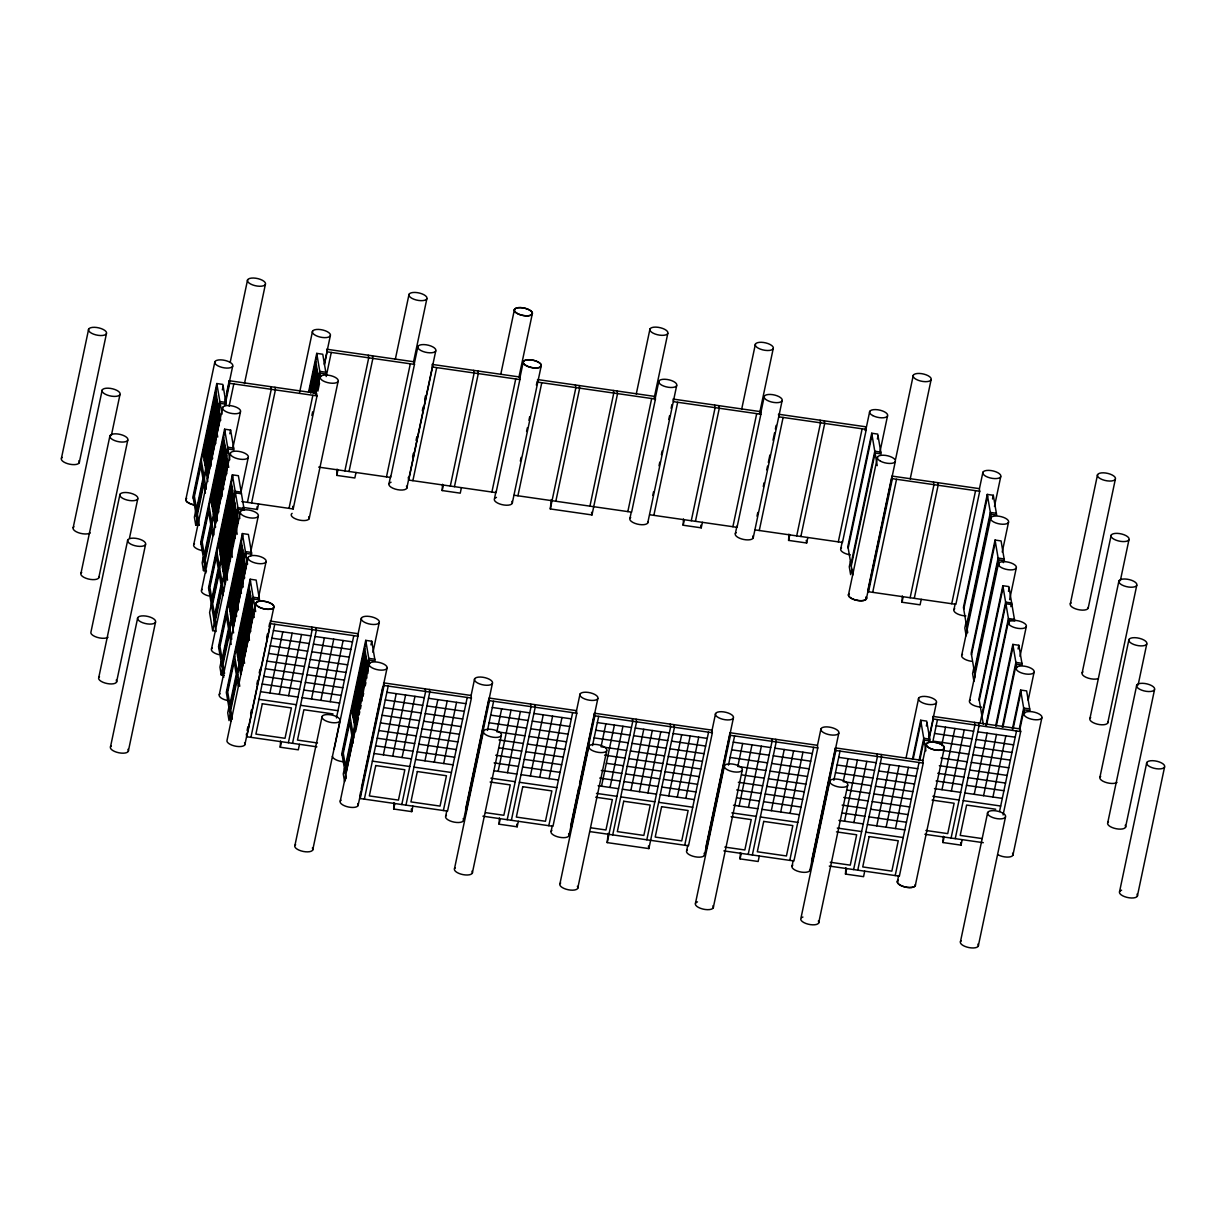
<?xml version="1.0" encoding="UTF-8"?>
<svg xmlns="http://www.w3.org/2000/svg" width="1226" height="1226" viewBox="0 0 1226 1226"><rect width="100%" height="100%" fill="white"/><g stroke="black" fill="none" stroke-linecap="round" stroke-linejoin="round"><path stroke-width="1.5" d="M61.438 458.248L88.64 329.166M79.23 462.784L106.432 333.702A9.226 3.739 11.9 0 0 94.555 327.311A9.226 3.739 11.9 0 0 91.613 333.273A9.226 3.739 11.9 0 0 106.432 333.702M73.192 527.609L102.187 390.037M80.977 573.247L109.957 435.674M111.367 435.46L119.979 394.573A9.226 3.739 11.9 0 0 108.103 388.182A9.226 3.739 11.9 0 0 105.16 394.144A9.226 3.739 11.9 0 0 119.979 394.573M98.77 577.783L127.765 440.211A9.226 3.739 11.9 0 0 115.872 433.835A9.226 3.739 11.9 0 0 112.945 439.797A9.226 3.739 11.9 0 0 127.765 440.211M119.964 494.354L90.969 631.926A9.226 3.739 11.9 0 0 97.023 637.305A9.226 3.739 11.9 0 0 108.026 637.275M98.754 677.564L127.734 539.992M129.527 537.923L137.756 498.89A9.226 3.739 11.9 0 0 125.88 492.5A9.226 3.739 11.9 0 0 122.937 498.461A9.226 3.739 11.9 0 0 137.756 498.89M116.547 682.1L145.542 544.528A9.226 3.739 11.9 0 0 133.649 538.153A9.226 3.739 11.9 0 0 130.722 544.114A9.226 3.739 11.9 0 0 145.542 544.528M110.509 746.803L137.71 617.72M128.301 751.339L155.503 622.256A9.226 3.739 11.9 0 0 143.626 615.866A9.226 3.739 11.9 0 0 140.683 621.827A9.226 3.739 11.9 0 0 155.503 622.256M185.938 499.028L214.887 361.701M196.359 516.422L220.19 403.354L226.212 404.228L222.841 384.412L216.803 383.539L192.988 496.607L197.892 525.433M193.294 498.415L217.109 385.347M203.608 456.808L216.496 395.615M204.298 460.853L217.186 399.676M204.987 464.915L217.876 403.722M195.547 511.61L194.382 517.111L195.716 524.943L198.719 525.372M196.053 514.614L219.883 401.561L225.906 402.419M222.366 389.914L223.147 386.205M195.716 524.943L196.88 519.441M230.227 362.191L247.575 279.88M206.673 474.814L219.561 413.637M207.363 478.876L220.251 417.683M193.739 544.589L222.657 407.369M224.925 401.101L225.707 397.393M226.488 393.684L229.216 380.719L316.569 393.27L317.013 395.891L293.183 508.959L241.813 501.557M225.63 399.661L232.679 366.237A9.226 3.739 11.9 0 0 220.803 359.862A9.226 3.739 11.9 0 0 217.86 365.823A9.226 3.739 11.9 0 0 232.679 366.237M224.971 405.561L229.66 383.324L229.216 380.719M229.124 406.158L233.814 383.922M204.129 562.075L227.959 449.007L233.982 449.881L230.611 430.065L224.588 429.192L200.757 542.26L205.983 572.879M201.064 544.068L224.894 431M211.378 502.461L224.266 441.268M212.067 506.507L224.956 445.329M212.757 510.568L225.645 449.375M203.317 557.263L202.152 562.765L203.485 570.596L206.504 571.025M229.829 433.774L230.611 430.065M203.822 560.282L227.653 447.214L233.676 448.072M203.485 570.596L204.65 565.094M214.443 520.468L227.346 459.29M244.48 383.569L265.383 284.417A9.226 3.739 11.9 0 0 253.491 278.026A9.226 3.739 11.9 0 0 250.564 283.988A9.226 3.739 11.9 0 0 265.383 284.417M215.132 524.529L228.036 463.336M201.524 590.227L230.442 453.007M232.649 448.992L240.465 411.905A9.226 3.739 11.9 0 0 228.572 405.515A9.226 3.739 11.9 0 0 225.645 411.476A9.226 3.739 11.9 0 0 240.465 411.905M215.684 631.053L212.665 630.624L238.227 509.311L244.265 510.169L238.38 475.703L232.358 474.845L208.543 587.913L215.975 631.605M208.818 589.553L232.649 476.485M219.071 547.578L231.959 486.4M219.699 551.271L232.588 490.094M220.328 554.964L233.216 493.787M211.608 605.966L235.438 492.898L241.461 493.756M221.86 563.991L234.764 502.813M222.488 567.684L235.392 506.507M223.117 571.377L236.02 510.2M240.817 492.775L248.234 457.543A9.226 3.739 11.9 0 0 236.357 451.168A9.226 3.739 11.9 0 0 233.415 457.129A9.226 3.739 11.9 0 0 248.234 457.543M214.136 620.739L237.951 507.671L243.974 508.529M224.664 580.404L237.553 519.226M211.516 648.906L240.434 511.686M247.422 502.369L271.252 389.301L270.808 386.696M221.906 666.438L245.736 553.37L251.759 554.244L248.388 534.429L242.365 533.555L218.534 646.623L223.76 677.258M218.841 648.431L242.671 535.364M229.155 606.824L242.043 545.647M251.591 502.966L275.406 389.899L274.961 387.293M229.844 610.87L242.733 549.692M230.534 614.931L243.422 553.754M221.094 661.626L219.929 667.128L221.262 674.959L224.281 675.388M221.599 664.645L245.43 551.577L251.453 552.436L250.671 556.144M221.262 674.959L222.427 669.457M232.22 624.831L245.123 563.654M242.932 507.395L257.383 509.48L258.548 503.978M232.909 628.892L245.813 567.699L244.434 559.608M219.301 694.56L248.219 557.324M250.809 551.455L258.242 516.223A9.226 3.739 11.9 0 0 246.365 509.832A9.226 3.739 11.9 0 0 243.422 515.809A9.226 3.739 11.9 0 0 258.242 516.223M229.691 712.091L253.521 599.039L259.544 599.897L256.157 580.082L250.135 579.224L226.32 692.292L231.224 721.103M226.626 694.085L250.441 581.017M236.94 652.477L249.828 591.3M237.629 656.538L250.518 595.346M238.319 660.584L251.207 599.407M228.864 707.279L227.714 712.781L229.047 720.612L230.197 715.11M229.385 710.298L253.2 597.231L259.238 598.104M240.005 670.499L252.893 609.307M299.604 392.473L312.523 331.219M253.583 613.368L240.694 674.545L239.315 666.438M255.989 602.916L227.055 740.213A9.226 3.739 11.9 0 0 236.649 746.373A9.226 3.739 11.9 0 0 244.541 742.711M258.211 598.947L266.027 561.86A9.226 3.739 11.9 0 0 254.134 555.485A9.226 3.739 11.9 0 0 251.207 561.447A9.226 3.739 11.9 0 0 266.027 561.86M308.523 392.305L316.737 353.379L322.76 354.237L326.131 374.053L320.109 373.179L315.572 394.711M309.274 391.998L317.044 355.172M310.622 392.994L316.415 365.455M317.105 369.501L312.278 392.443L310.898 384.351M289.029 508.361L312.845 395.293M313.611 393.439L317.795 373.562M315.113 393.623L319.802 371.386L325.825 372.26M311.879 415.522L312.661 411.813M247.116 730.42L247.897 726.712M250.625 713.747L251.407 710.038M256.878 684.093L257.659 680.384M259.222 672.967L260.004 669.258M266.64 637.75L267.421 634.041M268.984 626.624L269.766 622.915M324.43 363.632L330.33 335.755A9.226 3.739 11.9 0 0 318.438 329.411A9.226 3.739 11.9 0 0 315.496 335.372A9.226 3.739 11.9 0 0 330.315 335.801M324.384 364.812L327.112 351.831L326.668 349.226L414.02 361.793L414.465 364.398L390.634 477.481L318.683 467.121M244.863 744.749L273.796 607.452A9.226 3.739 11.9 0 0 261.904 601.062A9.226 3.739 11.9 0 0 258.977 607.023A9.226 3.739 11.9 0 0 273.796 607.514A9.226 3.739 11.9 0 0 261.92 601.123A9.226 3.739 11.9 0 0 258.977 607.085A9.226 3.739 11.9 0 0 273.796 607.452M316.86 746.818L246.778 736.734L270.594 623.666L357.946 636.233L334.116 749.301M326.193 376.535L331.281 352.429M250.932 737.332L274.762 624.279M269.919 693.027L282.808 631.834M309.151 518.736L338.1 381.393A9.226 3.739 11.9 0 0 326.223 375.018A9.226 3.739 11.9 0 0 323.281 380.979A9.226 3.739 11.9 0 0 338.1 381.409M279.267 694.376L292.156 633.183M288.631 695.724L301.519 634.532M337.104 469.114L336.767 475.397L354.835 477.987L356 472.485M280.585 740.948L280.248 747.232L298.316 749.822L299.481 744.32M336.767 475.397L337.932 469.895M280.248 747.232L281.413 741.73M344.889 470.891L368.719 357.823L368.26 355.218M288.371 742.726L312.186 629.658L311.741 627.053M349.042 471.489L372.873 358.421L372.428 355.816M292.524 743.324L316.354 630.256L315.91 627.651M311.511 699.004L324.4 637.827M320.86 700.352L333.763 639.175M395.308 359.356L409.04 294.286M294.914 845.48L322.116 716.398M330.223 701.701L343.111 640.524M386.481 476.883L410.312 363.8M336.445 717.93L353.793 635.635M413.514 362.038L426.847 298.822A9.226 3.739 11.9 0 0 414.955 292.432A9.226 3.739 11.9 0 0 412.028 298.393A9.226 3.739 11.9 0 0 426.847 298.822M389.01 483.672L390.573 476.24M414.403 363.126L417.928 346.437M357.9 634.823L361.409 618.073M312.722 850.016L339.924 720.934A9.226 3.739 11.9 0 0 328.032 714.559A9.226 3.739 11.9 0 0 325.105 720.52A9.226 3.739 11.9 0 0 339.924 720.934M345.242 773.238L369.087 660.17L375.11 661.044L371.739 641.229L365.716 640.355L341.87 753.423L346.161 778.633M342.177 755.216L366.022 642.163M352.49 713.609L365.394 652.431M353.18 717.67L366.084 656.492M353.87 721.716L366.773 660.538M344.429 768.426L343.265 773.928L344.598 781.744L345.763 776.242M370.957 644.922L371.739 641.229M344.935 771.43L368.781 658.362L374.804 659.236M346.36 771.215L352.766 740.841L353.149 743.094M412.564 457.083L413.346 453.375M416.074 440.395L416.855 436.686M422.326 410.741L423.108 407.032M424.671 399.615L425.453 395.906M340.261 801.053L369.195 663.756M406.802 488.209L435.736 350.973A9.226 3.739 11.9 0 0 423.859 344.583A9.226 3.739 11.9 0 0 420.916 350.544A9.226 3.739 11.9 0 0 435.736 350.973M358.467 717.869L355.571 731.631L354.881 727.57M359.111 714.804L359.754 711.739M361.042 705.624L360.398 708.689L359.708 704.628M362.988 696.445L363.632 693.395M365.884 682.683L365.241 685.748L364.551 681.687M367.815 673.503L367.769 666.392M408.702 480.071L432.533 367.003L432.088 364.398L519.441 376.964L519.885 379.57L496.055 492.637L408.702 480.071L408.258 477.466M372.965 652.339L379.217 622.609A9.226 3.739 11.9 0 0 367.34 616.264A9.226 3.739 11.9 0 0 364.398 622.226A9.226 3.739 11.9 0 0 379.217 622.655M412.871 480.669L436.701 367.601M360.536 792.226L360.199 798.54L447.551 811.122L471.397 698.054L470.953 695.448L383.6 682.867L384.044 685.472L360.199 798.54M361.318 788.517L382.819 686.575M358.069 805.589L387.002 668.293A9.226 3.739 11.9 0 0 375.11 661.917A9.226 3.739 11.9 0 0 372.183 667.879A9.226 3.739 11.9 0 0 387.002 668.293M364.367 799.137L388.198 686.085M383.355 754.833L396.243 693.655M442.509 484.285L442.188 490.553L460.256 493.159L461.42 487.657M442.188 490.553L443.352 485.052M392.703 756.181L405.607 694.989M450.31 486.063L474.125 372.98L473.68 370.375M454.463 486.661L478.293 373.578L477.849 370.972M402.067 757.53L414.97 696.337M394.006 802.754L393.684 809.022L411.752 811.627L412.917 806.126M393.684 809.022L394.849 803.52M401.791 804.532L425.637 691.464L425.192 688.859M405.959 805.13L429.805 692.062L429.361 689.456M500.729 374.528L514.46 309.458M424.947 760.81L437.851 699.632M434.295 762.158L447.199 700.981M491.902 492.04L515.732 378.972M518.935 377.194L532.268 313.994A9.226 3.739 11.9 0 0 520.376 307.603A9.226 3.739 11.9 0 0 517.433 313.565A9.226 3.739 11.9 0 0 532.253 313.994A9.226 3.739 11.9 0 0 520.36 307.603A9.226 3.739 11.9 0 0 517.449 313.565A9.226 3.739 11.9 0 0 532.268 313.994M495.994 491.411L494.43 498.844A9.226 3.739 11.9 0 0 503.993 505.02A9.226 3.739 11.9 0 0 511.886 501.342M519.824 378.298L523.349 361.609M443.659 763.507L456.562 702.329M443.398 810.524L467.229 697.456M445.697 816.133L446.862 810.57M471.09 695.586L474.6 678.898M520.345 461.114L521.127 457.405M526.598 431.46L527.379 427.751M528.942 420.334L529.724 416.625M536.375 385.117L537.157 381.409M512.223 503.38L541.156 366.145A9.226 3.739 11.9 0 0 529.264 359.754A9.226 3.739 11.9 0 0 526.322 365.716A9.226 3.739 11.9 0 0 541.141 366.145A9.226 3.739 11.9 0 0 529.249 359.754A9.226 3.739 11.9 0 0 526.337 365.716A9.226 3.739 11.9 0 0 541.156 366.145M517.939 495.779L541.769 382.711M465.574 809.252L488.622 699.893M463.489 820.669L492.408 683.434A9.226 3.739 11.9 0 0 480.531 677.043A9.226 3.739 11.9 0 0 477.588 683.005A9.226 3.739 11.9 0 0 492.408 683.434M465.619 813.712L489.465 700.659L489.021 698.038L576.358 710.62L576.802 713.225L552.972 826.293L482.891 816.194M454.509 868.621L483.504 731.048M487.473 730.42L493.618 701.257M501.664 708.827L496.837 731.769L524.912 735.815M472.316 873.157L501.296 735.585A9.226 3.739 11.9 0 0 489.419 729.194A9.226 3.739 11.9 0 0 486.477 735.156A9.226 3.739 11.9 0 0 501.296 735.585M551.256 499.733L550.305 508.943L591.989 514.935L617.552 393.623L617.107 391.002M550.305 508.943L575.883 387.615L575.438 385.01M498.124 771.353L511.027 710.176M555.838 501.235L579.668 388.167L579.224 385.562M507.487 772.702L520.391 711.524M499.426 817.926L499.105 824.209L517.173 826.799L518.337 821.297M499.105 824.209L500.254 818.707M507.212 819.704L531.057 706.636L530.613 704.03M511.38 820.301L535.21 707.233L534.766 704.628M530.368 775.997L543.256 714.804M589.936 506.139L613.766 393.071L613.322 390.466M539.716 777.345L552.62 716.153M549.079 778.679L561.983 717.501M636.263 394.021L649.979 328.951M548.804 825.696L572.649 712.628M551.118 831.289L552.282 825.726M576.113 712.597L580.021 694.054M627.835 511.594L651.665 398.527M654.071 398.557L667.787 333.487A9.226 3.739 11.9 0 0 655.895 327.112A9.226 3.739 11.9 0 0 652.968 333.074A9.226 3.739 11.9 0 0 667.787 333.487M629.949 518.337L631.129 512.774M654.96 399.645L658.868 381.102M655.45 399.063L537.984 382.16L537.54 379.554L655.006 396.458L655.45 399.063L631.62 512.146L514.154 495.243M570.596 826.278L578.81 787.353M579.591 783.644L594.441 713.21L711.908 730.129L712.352 732.734L688.506 845.787L589.982 831.611M568.91 835.825L597.828 698.59A9.226 3.739 11.9 0 0 585.936 692.215A9.226 3.739 11.9 0 0 583.009 698.176A9.226 3.739 11.9 0 0 597.828 698.59M571.04 828.883L594.886 715.815L594.441 713.21M559.93 883.793L588.924 746.205M592.526 745.531L598.671 716.367M652.768 495.457L653.55 491.749M659.021 465.803L659.803 462.095M661.366 454.677L662.147 450.969M668.783 419.461L669.565 415.752M671.128 408.335L671.909 404.626M647.757 522.874L676.675 385.638A9.226 3.739 11.9 0 0 664.798 379.263A9.226 3.739 11.9 0 0 661.856 385.225A9.226 3.739 11.9 0 0 676.675 385.638M605.889 723.815L601.046 746.757L626.624 750.45M653.856 515.349L677.687 402.266M577.737 888.329L606.717 750.741A9.226 3.739 11.9 0 0 594.84 744.366A9.226 3.739 11.9 0 0 591.897 750.327A9.226 3.739 11.9 0 0 606.717 750.741M601.506 786.234L614.41 725.041M610.042 787.46L622.931 726.267M608.142 833.373L607.192 842.599L648.876 848.591L674.453 727.279L674.009 724.673M607.192 842.599L632.769 721.271L632.325 718.666M612.724 834.891L636.57 721.823L636.125 719.218M683.495 518.95L683.173 525.234L701.241 527.839L702.406 522.322M683.173 525.234L684.338 519.732M630.869 790.448L643.773 729.271M691.28 520.728L715.11 407.66L714.666 405.055M695.448 521.326L719.279 408.258L718.834 405.653M639.405 791.674L652.309 730.497M647.926 792.915L660.829 731.723M646.822 839.795L670.668 726.727L670.224 724.122M741.684 409.193L755.4 344.123M668.768 795.904L681.671 734.726M732.887 526.72L756.703 413.637M677.288 797.13L690.192 735.952M759.492 413.729L773.208 348.659A9.226 3.739 11.9 0 0 761.315 342.284A9.226 3.739 11.9 0 0 758.388 348.245A9.226 3.739 11.9 0 0 773.208 348.659M735.37 533.509L736.933 526.092M760.779 412.963L764.288 396.274M760.871 414.235L673.518 401.668L673.074 399.063L760.426 411.63L760.871 414.235L737.041 527.318L649.688 514.751M685.824 798.356L698.713 737.178M684.721 845.25L708.551 732.183M686.637 850.798L687.817 845.22M711.662 732.106L715.57 713.563M757.009 516.177L757.791 512.468M763.262 486.523L764.043 482.814M766.771 469.849L767.553 466.141M768.334 462.432L769.897 455.015M773.024 440.18L774.587 432.763M775.368 429.054L776.15 425.361M753.178 538.045L782.096 400.81A9.226 3.739 11.9 0 0 770.204 394.435A9.226 3.739 11.9 0 0 767.277 400.396A9.226 3.739 11.9 0 0 782.096 400.81M759.277 530.506L783.107 417.438M730.006 732.734L706.161 845.802L706.605 848.407L730.451 735.339L730.006 732.734L817.344 745.301L817.788 747.921L793.942 860.974L723.861 850.89M704.444 855.334L733.363 718.099A9.226 3.739 11.9 0 0 721.486 711.708A9.226 3.739 11.9 0 0 718.543 717.67A9.226 3.739 11.9 0 0 733.363 718.099M695.464 903.286L724.459 765.714M728.459 765.101L734.604 735.937M742.649 743.508L737.807 766.449L765.882 770.495M788.916 534.122L788.594 540.405L806.662 542.995L807.827 537.494M788.594 540.405L789.743 534.904M713.256 907.822L742.251 770.25A9.226 3.739 11.9 0 0 730.374 763.859A9.226 3.739 11.9 0 0 727.432 769.821A9.226 3.739 11.9 0 0 742.251 770.25M739.109 806.034L752.013 744.856M796.701 535.9L820.531 422.832L820.087 420.212M800.869 536.498L824.7 423.43L824.255 420.809M748.473 807.382L761.361 746.205M740.412 852.622L740.075 858.89L758.158 861.495L759.308 855.993M740.075 858.89L741.24 853.388M748.197 854.399L772.043 741.332L771.598 738.726M752.35 854.997L776.196 741.929L775.751 739.324M771.338 810.677L784.242 749.5M780.701 812.026L793.605 750.848M838.308 541.877L862.123 428.809M865.066 430.51L865.847 426.801L778.495 414.235L778.939 416.84L866.292 429.406L842.461 542.474L755.109 529.908M840.791 548.681L842.354 541.264M865.801 429.989L869.724 411.384M790.065 813.374L802.953 752.197M851.258 566.106L875.088 453.038L881.111 453.896L877.739 434.096L871.717 433.222L847.886 546.29L852.79 575.117M848.193 548.099L872.023 435.031M850.446 561.293L849.281 566.795L850.614 574.626L851.779 569.109M850.951 564.297L874.782 451.229L880.804 452.103M877.387 439L878.046 435.889M789.789 860.376L813.635 747.324M848.561 594.365L877.494 457.022M792.057 865.954L793.237 860.391M817.466 745.423L820.976 728.734M879.701 453.068L887.517 415.92M891.547 477.925L868.1 589.139L868.544 591.744L955.882 604.326L979.727 491.258L979.283 488.638L891.93 476.071L892.375 478.676L868.544 591.744M866.368 598.901L895.302 461.558M895.547 459.474L913.278 375.294M835.412 747.906L811.581 860.974L812.026 863.579L835.856 750.511L835.412 747.906L922.764 760.488L923.209 763.093L899.363 876.161L829.282 866.062M809.865 870.491L838.783 733.271A9.226 3.739 11.9 0 0 826.906 726.88A9.226 3.739 11.9 0 0 823.964 732.841A9.226 3.739 11.9 0 0 838.783 733.271M829.879 780.885L800.885 918.458A9.226 3.739 11.9 0 0 810.447 924.634A9.226 3.739 11.9 0 0 818.34 920.971M872.697 592.342L896.543 479.274M833.864 780.288L840.025 751.124M848.07 758.695L843.227 781.636L871.303 785.667M910.198 478.983L931.086 379.83A9.226 3.739 11.9 0 0 919.209 373.44A9.226 3.739 11.9 0 0 916.266 379.401A9.226 3.739 11.9 0 0 931.086 379.83M818.677 922.994L847.672 785.422A9.226 3.739 11.9 0 0 835.795 779.031A9.226 3.739 11.9 0 0 832.852 784.992A9.226 3.739 11.9 0 0 847.672 785.422M844.53 821.221L857.418 760.028M853.878 822.569L866.782 761.377M902.351 595.959L902.014 602.242L920.082 604.832L921.247 599.33M845.833 867.793L845.496 874.077L863.564 876.667L864.728 871.165M902.014 602.242L903.179 596.725M845.496 874.077L846.66 868.56M910.136 597.736L933.982 484.668L933.538 482.063M853.618 869.571L877.448 756.503L877.004 753.898M914.289 598.334L938.135 485.266L937.691 482.661M857.771 870.169L881.617 757.101L881.172 754.496M876.759 825.849L889.662 764.672M886.122 827.198L899.01 766.02M906.106 757.653L918.626 698.238M895.47 828.546L908.374 767.369M912.481 759.17L920.68 720.244L926.703 721.118L930.074 740.933L924.052 740.06L919.761 760.442M913.171 759.109L920.987 722.037M951.728 603.728L975.574 490.661M919.056 760.503L923.745 738.251L929.768 739.125M926.35 726.022L927.009 722.911M895.21 875.563L919.04 762.495M953.981 609.537L955.161 603.882M979.39 488.913L982.915 472.225M897.463 881.218L898.658 875.563M922.872 760.626L926.396 743.906M928.588 736.765L929.369 733.056M928.588 739.922L936.419 702.774A9.226 3.739 11.9 0 0 924.542 696.399A9.226 3.739 11.9 0 0 921.6 702.36A9.226 3.739 11.9 0 0 936.419 702.774M928.634 741.224L933.323 718.988L932.879 716.382L1020.231 728.949L1020.676 731.57L1003.083 814.968M937.492 719.585L932.955 741.102L970.379 746.496M966.808 627.283L990.654 514.215L996.677 515.089L993.305 495.273L987.267 494.4L963.437 607.468L967.728 632.693M963.743 609.276L987.574 496.208M965.981 622.471L964.831 627.973L966.165 635.804L967.314 630.302M992.524 498.982L993.305 495.273M966.502 625.49L990.347 512.422L996.37 513.28M941.66 745.515L945.537 727.156M961.766 655.082L990.685 517.862M994.455 506.445L1000.722 476.761A9.226 3.739 11.9 0 0 988.83 470.37A9.226 3.739 11.9 0 0 985.903 476.332A9.226 3.739 11.9 0 0 1000.722 476.761M915.255 885.754L944.204 748.442A9.226 3.739 11.9 0 0 932.312 742.052A9.226 3.739 11.9 0 0 929.385 748.013A9.226 3.739 11.9 0 0 944.189 748.458A9.226 3.739 11.9 0 0 932.312 742.082A9.226 3.739 11.9 0 0 929.369 748.044A9.226 3.739 11.9 0 0 944.204 748.442M941.997 789.682L954.901 728.505M974.578 672.936L998.424 559.868L1004.446 560.726L1001.075 540.927L995.052 540.053L971.207 653.121L975.191 676.537M971.513 654.929L995.359 541.861M973.766 668.124L972.601 673.626L973.934 681.441M974.272 671.128L998.117 558.06L1004.14 558.933L1003.358 562.642M969.551 700.736L998.47 563.5M974.318 679.618L975.099 675.94M951.345 791.031L964.249 729.853M1002.24 552.068L1008.492 522.399A9.226 3.739 11.9 0 0 996.6 516.008A9.226 3.739 11.9 0 0 993.673 521.985A9.226 3.739 11.9 0 0 1008.492 522.399M943.3 836.27L942.963 842.538L961.031 845.143L962.195 839.641M942.963 842.538L944.127 837.036M986.424 725.823L1008.707 620.157L1014.73 621.03L1008.86 586.58L1002.837 585.706L978.992 698.774L983.329 724.198M979.267 700.414L1003.113 587.346M951.085 838.048L974.915 724.98L974.471 722.359M955.238 838.645L979.084 725.577L978.639 722.972M980.049 723.432L1005.627 602.119L1011.649 602.977L1010.868 606.686M982.072 716.827L1005.902 603.759L1011.925 604.617M1008.477 591.33L1009.136 588.219M1009.626 599.575L1016.262 568.036A9.226 3.739 11.9 0 0 1004.385 561.661A9.226 3.739 11.9 0 0 1001.443 567.623A9.226 3.739 11.9 0 0 1016.262 568.036M985.75 726.022L1008.431 618.517L1014.454 619.391M974.226 794.325L987.129 733.148M995.635 725.961L1012.829 644.401L1018.852 645.274L1022.239 665.074L1016.201 664.216L1002.914 727.233M996.34 725.899L1013.136 646.209M983.589 795.674L996.493 734.497M1018.07 648.968L1018.852 645.274M1002.224 727.294L1015.894 662.408L1021.932 663.281M1020.017 656.385L1026.269 626.716A9.226 3.739 11.9 0 0 1014.392 620.341A9.226 3.739 11.9 0 0 1011.45 626.302A9.226 3.739 11.9 0 0 1026.269 626.716M960.479 941.583L987.681 812.501M992.937 797.023L1005.841 735.845M1012.4 728.98L1020.614 690.054L1026.637 690.912L1030.009 710.728L1023.986 709.854L1019.68 730.252M1013.105 728.918L1020.921 691.847M999.542 811.443L1016.523 730.957M1019.373 728.443L1023.679 708.061L1029.702 708.919M1028.185 700.184L1034.054 672.369A9.226 3.739 11.9 0 0 1022.162 665.979A9.226 3.739 11.9 0 0 1019.235 671.94A9.226 3.739 11.9 0 0 1034.054 672.369M978.271 946.12L1005.473 817.037A9.226 3.739 11.9 0 0 993.596 810.647A9.226 3.739 11.9 0 0 990.654 816.623A9.226 3.739 11.9 0 0 1005.473 817.037M1012.906 855.258L1041.839 717.946A9.226 3.739 11.9 0 0 1029.963 711.57A9.226 3.739 11.9 0 0 1027.02 717.532A9.226 3.739 11.9 0 0 1041.839 717.946M1070.344 603.744L1097.546 474.661M1088.152 608.28L1115.353 479.197A9.226 3.739 11.9 0 0 1103.461 472.822A9.226 3.739 11.9 0 0 1100.534 478.784A9.226 3.739 11.9 0 0 1115.353 479.197M1082.175 672.768L1111.17 535.195M1089.96 718.405L1118.94 580.833M1120.349 580.634L1128.962 539.731A9.226 3.739 11.9 0 0 1117.085 533.356A9.226 3.739 11.9 0 0 1114.143 539.317A9.226 3.739 11.9 0 0 1128.962 539.731M1107.752 722.942L1136.747 585.384A9.226 3.739 11.9 0 0 1124.87 578.994A9.226 3.739 11.9 0 0 1121.928 584.955A9.226 3.739 11.9 0 0 1136.747 585.384M1099.952 777.085L1128.947 639.512M1107.737 822.738L1136.732 685.165M1138.126 684.951L1146.754 644.048A9.226 3.739 11.9 0 0 1134.862 637.673A9.226 3.739 11.9 0 0 1131.935 643.635A9.226 3.739 11.9 0 0 1146.754 644.048M1125.529 827.274L1154.524 689.702A9.226 3.739 11.9 0 0 1142.647 683.311A9.226 3.739 11.9 0 0 1139.705 689.273A9.226 3.739 11.9 0 0 1154.524 689.702M1119.568 891.608L1146.77 762.526M1137.36 896.145L1164.562 767.062A9.226 3.739 11.9 0 0 1152.685 760.687A9.226 3.739 11.9 0 0 1149.743 766.648A9.226 3.739 11.9 0 0 1164.562 767.062M327.112 351.831L414.465 364.398M432.533 367.003L519.885 379.57M229.66 383.324L317.013 395.891M892.375 478.676L979.727 491.258M241.185 492.116L235.162 491.258L209.6 612.571L212.665 630.624M270.149 621.061L357.502 633.627L357.946 636.233M933.323 718.988L1020.676 731.57M273.444 630.501L310.883 635.88M315.036 636.478L352.475 641.857M936.174 725.807L973.613 731.202M977.766 731.799L1015.205 737.194M271.835 638.148L309.274 643.527M313.427 644.125L350.866 649.504M934.564 733.455L972.003 738.849M976.157 739.447L1013.595 744.841M270.226 645.795L307.665 651.175M311.818 651.772L349.257 657.151M974.547 747.094L1011.971 752.488M268.617 653.443L306.04 658.822M310.209 659.419L347.632 664.814M942.564 750.373L968.77 754.143M972.938 754.741L1010.362 760.135M266.992 661.09L304.431 666.469M308.6 667.067L346.023 672.461M940.955 758.02L967.161 761.79M971.314 762.388L1008.753 767.783M384.044 685.472L471.397 698.054M489.465 700.659L576.802 713.225M594.886 715.815L712.352 732.734M730.451 735.339L817.788 747.921M835.856 750.511L923.209 763.093M265.383 668.737L302.822 674.116M306.975 674.714L344.414 680.108M939.346 765.668L965.552 769.438M969.705 770.035L1007.144 775.43M386.895 692.307L424.319 697.686M428.487 698.284L465.926 703.678M492.316 707.479L529.739 712.858M533.908 713.471L571.331 718.85M597.353 722.589L631.467 727.493M635.252 728.045L669.35 732.949M673.135 733.5L707.249 738.404M733.286 742.159L770.725 747.553M774.878 748.151L812.317 753.546M838.707 757.346L876.146 762.725M880.299 763.323L917.738 768.717M263.774 676.384L301.213 681.763M305.366 682.361L342.805 687.755M937.737 773.315L963.927 777.085M968.096 777.682L1005.519 783.077M385.286 699.954L422.709 705.333M426.878 705.931L464.302 711.325M490.691 715.126L528.13 720.505M532.283 721.118L569.722 726.497M595.744 730.236L629.842 735.14M633.643 735.692L667.741 740.596M671.526 741.148L705.64 746.052M731.677 749.806L769.116 755.201M773.269 755.798L810.708 761.193M837.097 764.993L874.536 770.372M878.69 770.97L916.128 776.365M262.165 684.031L299.604 689.41M303.757 690.008L341.196 695.403M936.112 780.962L962.318 784.732M966.486 785.33L1003.91 790.724M383.661 707.601L421.1 712.98M425.253 713.578L462.692 718.972M489.082 722.773L526.521 728.152M530.674 728.765L568.113 734.144M594.135 737.883L628.233 742.803M632.018 743.339L666.132 748.243M669.917 748.795L704.015 753.699M730.068 757.453L767.507 762.848M771.66 763.446L809.099 768.84M835.488 772.641L872.912 778.02M877.08 778.617L914.504 784.012M934.503 788.609L960.709 792.379M964.862 792.977L1002.301 798.371M260.556 691.679L297.995 697.058M302.148 697.655L339.587 703.05M382.052 715.248L419.491 720.627M423.644 721.225L461.083 726.62M529.065 736.412L566.504 741.791M630.409 750.986L664.523 755.89M668.308 756.442L702.406 761.346M770.051 771.093L807.474 776.487M875.456 786.264L912.895 791.659M258.947 699.326L296.37 704.705M300.539 705.302L337.978 710.697M932.894 796.256L959.1 800.026M963.253 800.624L1000.692 806.018M333.012 713.915L303.895 709.731L297.489 740.09L317.503 742.971M932.082 800.088L954.135 803.26L947.729 833.619L925.891 830.477M995.727 809.237L966.609 805.053L960.203 835.412L982.041 838.553M380.443 722.896L417.882 728.275M422.035 728.872L459.474 734.267M498.967 739.952L523.287 743.462M527.456 744.059L564.88 749.438M604.556 755.139L625.015 758.097M628.8 758.633L662.898 763.537M666.699 764.089L700.797 768.993M741.807 774.909L764.273 778.142M768.426 778.74L805.865 784.134M847.227 790.08L869.694 793.314M873.847 793.912L911.286 799.306M378.834 730.543L416.258 735.922M420.426 736.519L457.85 741.914M499.227 747.875L521.678 751.109M525.847 751.707L563.27 757.086M606.349 763.277L623.406 765.744M627.191 766.281L661.289 771.2M665.074 771.736L699.188 776.64M738.328 782.295L762.664 785.789M766.817 786.387L804.256 791.781M843.749 797.467L868.085 800.961M872.238 801.559L909.677 806.953M377.21 738.19L414.649 743.569M418.817 744.167L456.241 749.561M495.733 755.247L520.069 758.756M524.222 759.354L561.661 764.733M601.322 770.434L621.781 773.391M625.582 773.928L659.68 778.847M663.465 779.384L697.563 784.288M736.719 789.942L761.055 793.437M765.208 794.034L802.647 799.429M842.139 805.114L866.46 808.608M870.629 809.206L908.052 814.6M375.6 745.837L413.039 751.216M417.192 751.829L454.631 757.208M494.124 762.894L518.46 766.403M522.613 767.001L560.052 772.38M599.713 778.081L620.172 781.039M623.957 781.575L658.071 786.494M661.856 787.031L695.954 791.95M736.979 797.85L759.43 801.084M763.599 801.681L801.022 807.076M842.4 813.022L864.851 816.255M869.019 816.868L906.443 822.248M373.991 753.484L411.43 758.863M415.583 759.476L453.022 764.855M494.385 770.817L516.836 774.05M521.004 774.648L558.443 780.027M598.104 785.728L618.563 788.686M622.348 789.222L656.446 794.142M660.247 794.678L694.345 799.597M733.485 805.237L757.821 808.731M761.99 809.329L799.413 814.723M838.906 820.409L863.242 823.903M867.395 824.516L904.834 829.895M924.879 834.278L983.313 842.691M372.382 761.131L409.806 766.526M413.974 767.124L451.413 772.503M490.906 778.188L515.226 781.698M519.395 782.295L556.819 787.674M596.48 793.391L616.954 796.333M620.739 796.869L654.837 801.789M658.623 802.325L692.736 807.244M731.876 812.884L756.212 816.378M760.365 816.976L797.804 822.37M837.297 828.056L861.633 831.565M865.786 832.163L903.225 837.542M490.094 782.019L510.261 784.916L503.855 815.275L485.665 812.669M595.683 797.207L612.356 799.613L605.95 829.971L590.794 827.795M731.079 816.7L751.247 819.612L744.841 849.97L724.827 847.089M836.484 831.872L856.668 834.783L850.262 865.142L830.247 862.261M987.267 494.4L991.267 517.816M995.052 540.053L999.343 565.263M1002.837 585.706L1009.335 623.85M1012.829 644.401L1016.829 667.818M1020.614 690.054L1024.599 713.455M960.586 842.538L961.031 845.143M871.717 433.222L877.234 465.635M920.68 720.244L925.891 750.864M865.847 426.801L866.292 429.406M806.218 540.39L806.662 542.995M700.797 525.218L701.241 527.839M591.545 512.33L591.989 514.935M648.431 845.986L648.876 848.591M516.728 824.194L517.173 826.799M411.308 809.022L411.752 811.627M316.737 353.379L320.722 376.78M365.716 640.355L369.7 663.772M315.726 361.394L318.484 377.608M318.791 379.416L319.48 383.462L317.871 391.109L317.182 387.064M364.704 648.385L367.463 664.599M314.117 369.057L316.875 385.255M363.095 656.033L365.854 672.246M366.16 674.039L366.85 678.101M312.507 376.704L315.266 392.902M361.486 663.68L364.245 679.894M359.862 671.327L362.635 687.541M362.942 689.334L363.402 692.046M358.253 678.974L361.011 695.188M361.318 696.981L362.007 701.042M356.643 686.621L359.402 702.835M355.034 694.268L357.793 710.482M358.099 712.275L358.559 714.988M353.425 701.916L356.184 718.13M356.49 719.923L357.18 723.984M351.801 709.563L354.575 725.777M350.192 717.21L352.95 733.424M353.257 735.217L353.716 737.929M292.738 506.338L293.183 508.959M256.939 506.859L257.383 509.48M216.803 383.539L222.029 414.158M224.588 429.192L229.798 459.811M232.358 474.845L239.806 518.537M242.365 533.555L247.575 564.19M250.135 579.224L255.667 611.636M215.807 391.569L218.565 407.783M218.872 409.576L220.711 420.38M223.576 437.222L226.35 453.436M226.657 455.229L228.726 467.397M231.331 482.707L233.844 497.48M234.12 499.12L236.649 513.893M236.924 515.533L238.181 522.92M241.353 541.585L244.112 557.799M249.139 587.239L251.897 603.453M252.204 605.261L254.272 617.414M214.198 399.216L216.956 415.43M217.263 417.223L218.642 425.33M221.967 444.869L224.726 461.083M225.032 462.876L226.887 473.696M229.722 490.354L232.235 505.127M232.511 506.767L235.024 521.54M235.315 523.18L237.2 534.26M239.744 549.233L242.503 565.447M242.809 567.255L244.648 578.059M247.529 594.886L250.288 611.1M250.594 612.908L251.974 621.015M212.588 406.863L215.347 423.077M215.653 424.87L217.722 437.038M220.358 452.517L223.117 468.73M223.423 470.523L224.802 478.63M228.113 498.001L230.626 512.774M230.902 514.414L233.415 529.188M233.706 530.827L234.963 538.214M238.135 556.88L240.894 573.094M241.2 574.902L243.269 587.055M245.905 602.533L248.679 618.747M248.985 620.555L250.824 631.359M210.964 414.511L213.738 430.724M214.044 432.517L215.883 443.337M218.749 460.164L221.508 476.378M221.814 478.171L223.653 488.99M226.504 505.648L229.017 520.422M229.293 522.061L231.806 536.835M232.082 538.475L233.338 545.861M236.526 564.527L239.285 580.741M239.591 582.549L241.43 593.353M244.296 610.18L247.054 626.394M247.361 628.202L249.445 640.355M209.355 422.158L212.113 438.372M212.42 440.165L213.814 448.272M217.14 467.811L219.898 484.025M220.205 485.833L222.044 496.637M224.879 513.296L227.408 528.069M227.684 529.709L230.197 544.482M230.473 546.122L232.358 557.202M234.917 572.174L237.675 588.388M237.982 590.196L239.361 598.303M242.687 617.827L245.445 634.041M245.752 635.85L247.131 643.957M207.746 429.805L210.504 446.019M210.811 447.812L212.65 458.631M215.531 475.458L218.289 491.672M218.596 493.48L219.975 501.587M223.27 520.943L225.783 535.716M226.074 537.356L228.588 552.129M228.864 553.769L230.12 561.156M233.308 579.821L236.066 596.035M236.373 597.844L238.442 609.996M241.078 625.475L243.836 641.688M244.143 643.497L245.522 651.604M206.137 437.452L208.895 453.666M209.202 455.459L211.041 466.278M213.906 483.105L216.68 499.319M216.987 501.127L218.826 511.932M221.661 528.59L224.174 543.363M224.465 545.003L226.979 559.776M227.254 561.416L228.511 568.803M231.683 587.469L234.457 603.682M234.764 605.491L236.603 616.295M239.468 633.137L242.227 649.336M242.533 651.144L244.602 663.297M204.527 445.099L207.286 461.313M207.592 463.121L208.972 471.213M212.297 490.752L215.056 506.966M215.362 508.775L217.446 520.927M220.052 536.237L222.565 551.01M222.841 552.65L225.369 567.423M225.645 569.063L227.53 580.143M230.074 595.116L232.833 611.33M233.139 613.138L234.534 621.245M237.859 640.784L240.618 656.983M240.924 658.791L242.304 666.898M202.918 452.746L205.677 468.96M205.983 470.769L207.822 481.573M210.688 498.4L213.447 514.614M213.753 516.422L215.592 527.226M218.443 543.9L220.956 558.658M221.232 560.297L223.745 575.071M224.036 576.71L225.293 584.097M228.465 602.763L231.224 618.977M231.53 620.785L233.599 632.938M236.235 648.431L239.009 664.63M201.294 460.394L204.068 476.608M204.374 478.416L206.213 489.22M209.079 506.047L211.837 522.261M212.144 524.069L213.983 534.873M216.833 551.547L219.347 566.305M219.623 567.945L222.136 582.718M222.412 584.358L223.684 591.744M226.856 610.425L229.614 626.624M229.921 628.432L231.76 639.236M234.626 656.079L237.384 672.292M237.706 674.085L239.775 686.254M205.401 493.036L203.868 484.04L197.478 514.399L199.317 525.203M212.726 535.992L211.654 529.693L205.248 560.052L206.474 567.255M222.871 595.575L221.891 589.829L215.5 620.187L216.328 625.107M231.193 644.416L229.431 634.057L223.025 664.415L224.557 673.426M238.273 686.024L237.2 679.71L230.794 710.084L232.342 719.08M246.334 734.129L246.778 736.734M1088.29 607.314A9.226 3.739 11.9 0 1 1077.547 609.46A9.226 3.739 11.9 0 1 1071.095 602.931M977.934 944.097A9.226 3.739 11.9 0 1 968.862 947.56A9.226 3.739 11.9 0 1 961.215 940.771M1137.023 894.122A9.226 3.739 11.9 0 1 1126.771 897.325A9.226 3.739 11.9 0 1 1121.606 890.199M127.964 749.316A9.226 3.739 11.9 0 1 118.891 752.779A9.226 3.739 11.9 0 1 111.244 745.99M312.369 847.994A9.226 3.739 11.9 0 1 303.297 851.457A9.226 3.739 11.9 0 1 295.65 844.668M78.893 460.761A9.226 3.739 11.9 0 1 69.821 464.225A9.226 3.739 11.9 0 1 62.174 457.436M208.726 595.943A9.226 3.739 11.9 0 1 202.259 589.415M971.344 661.274A9.226 3.739 11.9 0 1 962.517 654.27M357.716 803.566A9.226 3.739 11.9 0 1 348.644 807.045A9.226 3.739 11.9 0 1 341.012 800.241M308.814 516.682A9.226 3.739 11.9 0 1 299.742 520.161A9.226 3.739 11.9 0 1 292.11 513.357M90.249 532.958A9.226 3.739 11.9 0 1 78.157 532.605A9.226 3.739 11.9 0 1 73.928 526.782M1117.009 782.433A9.226 3.739 11.9 0 1 1104.917 782.096A9.226 3.739 11.9 0 1 1100.703 776.273M228.864 700.736A9.226 3.739 11.9 0 1 220.036 693.747M116.209 680.078A9.226 3.739 11.9 0 1 107.137 683.541A9.226 3.739 11.9 0 1 99.49 676.752M218.734 654.623A9.226 3.739 11.9 0 1 212.267 648.094M915.393 884.789A9.226 3.739 11.9 0 1 904.665 886.934A9.226 3.739 11.9 0 1 898.198 880.406M495.181 498.017A9.226 3.739 11.9 0 1 496.469 497.419M344.368 761.806A9.226 3.739 11.9 0 1 332.353 756.381M981.428 707.111A9.226 3.739 11.9 0 1 971.682 704.352A9.226 3.739 11.9 0 1 970.287 699.923M647.895 521.908A9.226 3.739 11.9 0 1 637.152 524.054A9.226 3.739 11.9 0 1 630.7 517.525M406.465 486.17A9.226 3.739 11.9 0 1 402.343 490.032A9.226 3.739 11.9 0 1 390.895 487.105A9.226 3.739 11.9 0 1 391.048 482.247M965.858 615.912A9.226 3.739 11.9 0 1 956.111 613.153A9.226 3.739 11.9 0 1 954.717 608.724M1097.944 678.714A9.226 3.739 11.9 0 1 1086.098 677.35A9.226 3.739 11.9 0 1 1082.926 671.955M850.354 554.857A9.226 3.739 11.9 0 1 842.201 551.777A9.226 3.739 11.9 0 1 841.526 547.869M1012.553 853.235A9.226 3.739 11.9 0 1 1009.105 857.02A9.226 3.739 11.9 0 1 998.087 854.828M98.908 576.818A9.226 3.739 11.9 0 1 88.18 578.963A9.226 3.739 11.9 0 1 81.713 572.435M203.317 550.765A9.226 3.739 11.9 0 1 194.49 543.777M1107.89 721.976A9.226 3.739 11.9 0 1 1097.163 724.122A9.226 3.739 11.9 0 1 1090.696 717.593M1125.192 825.236A9.226 3.739 11.9 0 1 1116.12 828.715A9.226 3.739 11.9 0 1 1108.473 821.926M752.825 536.023A9.226 3.739 11.9 0 1 743.753 539.486A9.226 3.739 11.9 0 1 736.106 532.697M471.964 871.134A9.226 3.739 11.9 0 1 462.892 874.598A9.226 3.739 11.9 0 1 455.26 867.809M577.385 886.306A9.226 3.739 11.9 0 1 568.312 889.769A9.226 3.739 11.9 0 1 560.68 882.981M463.152 818.646A9.226 3.739 11.9 0 1 454.08 822.11A9.226 3.739 11.9 0 1 446.433 815.321M568.573 833.803A9.226 3.739 11.9 0 1 559.5 837.266A9.226 3.739 11.9 0 1 551.853 830.477M915.408 884.697A9.226 3.739 11.9 0 1 904.681 886.842A9.226 3.739 11.9 0 1 898.214 880.314M712.919 905.799A9.226 3.739 11.9 0 1 702.667 909.002A9.226 3.739 11.9 0 1 697.502 901.876M810.003 869.525A9.226 3.739 11.9 0 1 799.26 871.671A9.226 3.739 11.9 0 1 792.808 865.142M801.62 917.646A9.226 3.739 11.9 0 1 802.923 917.048M704.092 853.296A9.226 3.739 11.9 0 1 695.019 856.759A9.226 3.739 11.9 0 1 687.388 849.97M200.803 466.018L194.398 496.392L196.558 508.989L202.949 478.63L200.803 466.018M208.573 511.671L202.183 542.045L204.328 554.658L210.734 524.284L208.573 511.671M216.297 557.002L209.907 587.377L211.853 598.855L218.259 568.496L216.297 557.002M219.102 573.416L212.696 603.774L214.657 615.268L221.048 584.909L219.102 573.416M226.35 616.05L219.96 646.409L222.105 659.021L228.496 628.647L226.35 616.05M234.135 661.703L227.729 692.062L229.875 704.674L236.281 674.315L234.135 661.703M262.303 703.755L255.897 734.113L285.014 738.297L291.405 707.938L262.303 703.755M349.701 722.834L343.295 753.193L345.441 765.806L351.847 735.447L349.701 722.834M375.738 765.545L369.332 795.919L398.45 800.103L404.841 769.744L375.738 765.545M417.33 771.537L410.925 801.896L440.042 806.095L446.448 775.736L417.33 771.537M522.736 786.709L516.345 817.083L545.463 821.267L551.853 790.908L522.736 786.709M623.727 801.237L617.322 831.611L643.849 835.427L650.24 805.068L623.727 801.237M661.611 806.693L655.205 837.067L681.733 840.883L688.138 810.524L661.611 806.693M763.721 821.405L757.316 851.763L786.433 855.963L792.839 825.588L763.721 821.405M869.142 836.576L862.736 866.935L891.854 871.134L898.26 840.775L869.142 836.576M856.943 600.311A9.226 3.739 11.9 0 0 866.016 596.832A9.226 3.739 11.9 0 1 856.943 600.342A9.226 3.739 11.9 0 1 849.296 593.553A9.226 3.739 11.9 0 0 856.943 600.311M880.483 461.175A9.226 3.739 11.9 0 0 895.302 461.589A9.226 3.739 11.9 0 0 883.41 455.214A9.226 3.739 11.9 0 0 880.483 461.175M187.363 502.108A9.226 3.739 11.9 0 0 195.516 505.189A9.226 3.739 11.9 0 1 186.674 498.216A9.226 3.739 11.9 0 0 187.363 502.108M872.697 415.553A9.226 3.739 11.9 0 0 887.517 415.982A9.226 3.739 11.9 0 0 875.625 409.591A9.226 3.739 11.9 0 0 872.697 415.553"/></g></svg>
